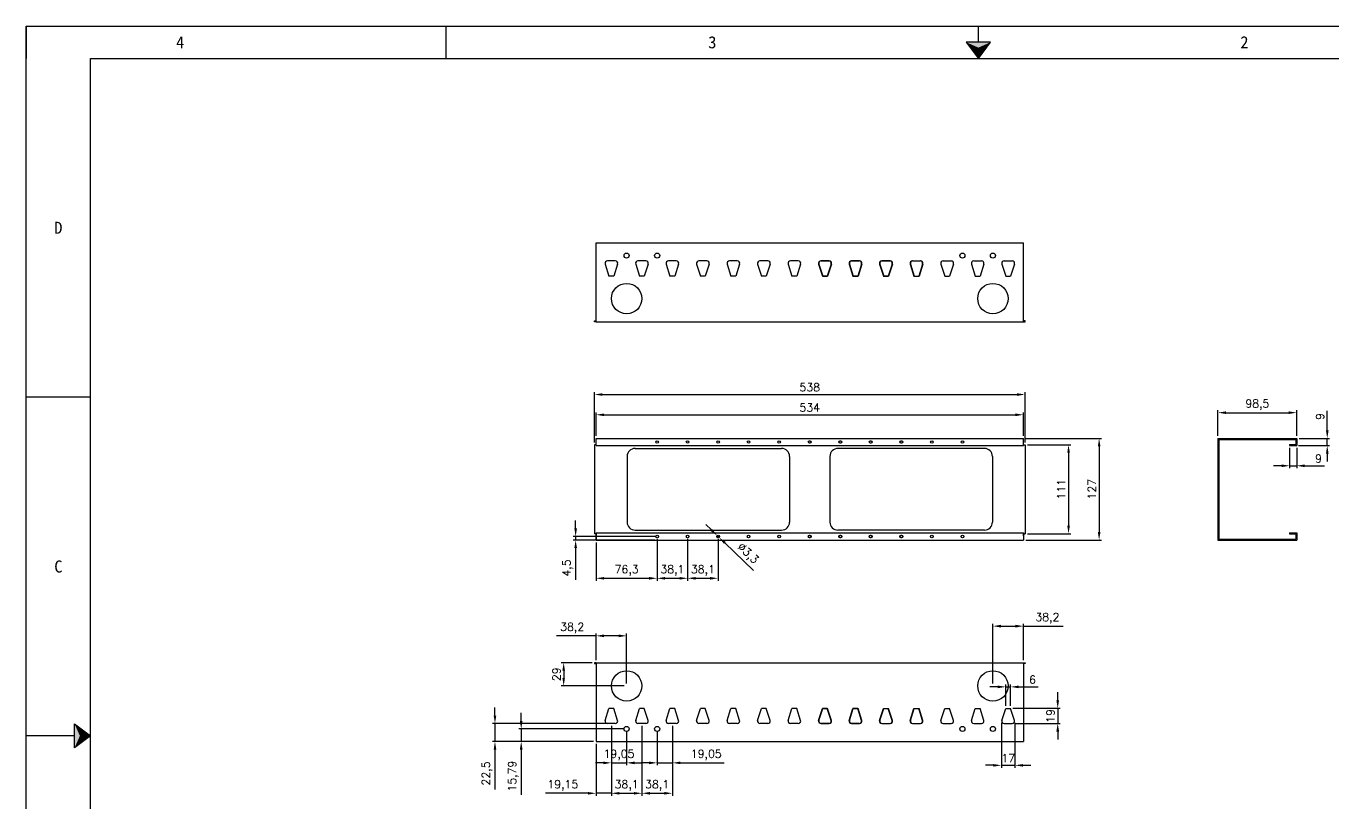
# Model space of a CAD drawing. Header units: millimetres. Extents: x 120943 to 145233, y 4425 to 40233.
# Drawn here: x 140508 to 142140, y 29710 to 30680 of the extents above; entities that cross this region are included whole.
import ezdxf
from ezdxf.enums import TextEntityAlignment as Align

# ---------------------------------------------------------------- set-up
doc = ezdxf.new("R2010")
doc.units = ezdxf.units.MM
doc.linetypes.add('DOT', pattern=[0.25, 0, -0.25])
doc.layers.add('dim', color=2, linetype='Continuous', lineweight=9)
doc.layers.add('print', color=30, linetype='Continuous')
doc.styles.add('Dartop', font='SIMFANG.TTF')
doc.styles.get("Standard").update_dxf_attribs({"font": 'txt', "bigfont": 'gbcbig.shx'})
doc.dimstyles.new('2-small', dxfattribs={"dimtxt": 10, "dimasz": 10, "dimexe": 3, "dimexo": 3, "dimgap": 4, "dimtad": 1, "dimtxsty": 'Standard', "dimcen": 5, "dimazin": 0, "dimtfac": 1, "dimtmove": 0, "dimatfit": 3, "dimfxl": 1, "dimarcsym": 0})

# ---------------------------------------------------------------- blocks, each defined once
blk = doc.blocks.new('*U528')
at = {"color": 254, "linetype": 'Continuous'}
for points in [[(17, 21.667), (17.188, 21.75), (16.812, 21.75)], [(17, 21.667), (16.812, 21.75), (17, 21.5)], [(17, 21.667), (17, 21.5), (17.188, 21.75)]]:
    blk.add_solid(points, dxfattribs=at)
blk = doc.blocks.new('*U525')
at = {"color": 254, "linetype": 'Continuous', "extrusion": (0, 0, -1)}
for points in [[(-0.833, 11), (-0.75, 10.812), (-0.75, 11.188)], [(-0.833, 11), (-0.75, 11.188), (-1, 11)], [(-0.833, 11), (-1, 11), (-0.75, 10.812)]]:
    blk.add_solid(points, dxfattribs=at)
blk = doc.blocks.new('*D1456')
at = {"layer": 'Defpoints', "color": 0}
for p in [(141755.6, 30219.9), (141217.6, 30157.1), (141755.6, 30157.1)]:
    blk.add_point(p, dxfattribs=at)
at = {"layer": 'dim', "color": 0, "lineweight": -2}
for p, q in [((141217.6, 30160.1), (141217.6, 30222.9)), ((141227.6, 30219.9), (141745.6, 30219.9)), ((141755.6, 30160.1), (141755.6, 30222.9))]:
    blk.add_line(p, q, dxfattribs=at)
at = {"layer": 'dim', "color": 0}
for points in [[(141227.6, 30221.5), (141227.6, 30218.2), (141217.6, 30219.9)], [(141745.6, 30221.5), (141745.6, 30218.2), (141755.6, 30219.9)]]:
    blk.add_solid(points, dxfattribs=at)
at = {"layer": 'dim', "color": 0, "insert": (141486.6, 30228.9), "char_height": 10, "attachment_point": 5}
blk.add_mtext('538', dxfattribs=at)
blk = doc.blocks.new('*D1457')
at = {"layer": 'Defpoints', "color": 0}
for p in [(141753.6, 30194.6), (141219.6, 30165.1), (141753.6, 30165.1)]:
    blk.add_point(p, dxfattribs=at)
at = {"layer": 'dim', "color": 0, "lineweight": -2}
for p, q in [((141219.6, 30168.1), (141219.6, 30197.6)), ((141229.6, 30194.6), (141743.6, 30194.6)), ((141753.6, 30168.1), (141753.6, 30197.6))]:
    blk.add_line(p, q, dxfattribs=at)
at = {"layer": 'dim', "color": 0}
for points in [[(141229.6, 30196.2), (141229.6, 30192.9), (141219.6, 30194.6)], [(141743.6, 30196.2), (141743.6, 30192.9), (141753.6, 30194.6)]]:
    blk.add_solid(points, dxfattribs=at)
at = {"layer": 'dim', "color": 0, "insert": (141486.6, 30203.6), "char_height": 10, "attachment_point": 5}
blk.add_mtext('534', dxfattribs=at)
blk = doc.blocks.new('*D1458')
at = {"layer": 'Defpoints', "color": 0}
for p in [(141295.9, 30042.6), (141219.6, 30038.1), (141295.9, 29990.4)]:
    blk.add_point(p, dxfattribs=at)
at = {"layer": 'dim', "color": 0, "lineweight": -2}
for p, q in [((141295.9, 30039.6), (141295.9, 29987.4)), ((141219.6, 30035.1), (141219.6, 29987.4)), ((141229.6, 29990.4), (141285.9, 29990.4))]:
    blk.add_line(p, q, dxfattribs=at)
at = {"layer": 'dim', "color": 0}
for points in [[(141229.6, 29992), (141229.6, 29988.7), (141219.6, 29990.4)], [(141285.9, 29992), (141285.9, 29988.7), (141295.9, 29990.4)]]:
    blk.add_solid(points, dxfattribs=at)
at = {"layer": 'dim', "color": 0, "insert": (141257.8, 30000.2), "char_height": 10, "attachment_point": 5}
blk.add_mtext('76,3', dxfattribs=at)
blk = doc.blocks.new('*D1459')
at = {"layer": 'Defpoints', "color": 0}
for p in [(141295.9, 30042.6), (141334, 30042.6), (141334, 29990.4)]:
    blk.add_point(p, dxfattribs=at)
at = {"layer": 'dim', "color": 0, "lineweight": -2}
for p, q in [((141295.9, 30039.6), (141295.9, 29987.4)), ((141334, 30039.6), (141334, 29987.4)), ((141305.9, 29990.4), (141324, 29990.4))]:
    blk.add_line(p, q, dxfattribs=at)
at = {"layer": 'dim', "color": 0}
for points in [[(141305.9, 29992), (141305.9, 29988.7), (141295.9, 29990.4)], [(141324, 29992), (141324, 29988.7), (141334, 29990.4)]]:
    blk.add_solid(points, dxfattribs=at)
at = {"layer": 'dim', "color": 0, "insert": (141315, 30000.2), "char_height": 10, "attachment_point": 5}
blk.add_mtext('38,1', dxfattribs=at)
blk = doc.blocks.new('*D1460')
at = {"layer": 'Defpoints', "color": 0}
for p in [(141334, 30042.6), (141372.1, 30042.6), (141372.1, 29990.4)]:
    blk.add_point(p, dxfattribs=at)
at = {"layer": 'dim', "color": 0, "lineweight": -2}
for p, q in [((141334, 30039.6), (141334, 29987.4)), ((141372.1, 30039.6), (141372.1, 29987.4)), ((141344, 29990.4), (141362.1, 29990.4))]:
    blk.add_line(p, q, dxfattribs=at)
at = {"layer": 'dim', "color": 0}
for points in [[(141344, 29992), (141344, 29988.7), (141334, 29990.4)], [(141362.1, 29992), (141362.1, 29988.7), (141372.1, 29990.4)]]:
    blk.add_solid(points, dxfattribs=at)
at = {"layer": 'dim', "color": 0, "insert": (141353.1, 30000.2), "char_height": 10, "attachment_point": 5}
blk.add_mtext('38,1', dxfattribs=at)
blk = doc.blocks.new('*D1461')
at = {"layer": 'Defpoints', "color": 0}
for p in [(141370.9, 30043.7), (141373.3, 30041.4)]:
    blk.add_point(p, dxfattribs=at)
at = {"layer": 'dim', "color": 0, "lineweight": -2}
for p, q in [((141363.8, 30050.7), (141356.6, 30057.6)), ((141370.9, 30043.7), (141373.3, 30041.4)), ((141416.2, 30000), (141380.5, 30034.5))]:
    blk.add_line(p, q, dxfattribs=at)
at = {"layer": 'dim', "color": 0}
for points in [[(141364.9, 30051.9), (141362.6, 30049.5), (141370.9, 30043.7)], [(141381.7, 30035.7), (141379.4, 30033.3), (141373.3, 30041.4)]]:
    blk.add_solid(points, dxfattribs=at)
at = {"layer": 'dim', "color": 0, "insert": (141408.8, 30020.8), "char_height": 10, "attachment_point": 5, "rotation": 315.9827}
blk.add_mtext('∅3,3', dxfattribs=at)
blk = doc.blocks.new('*D1462')
at = {"layer": 'Defpoints', "color": 0}
for p in [(141295.9, 30042.6), (141194.1, 30038.1), (141295.9, 30038.1)]:
    blk.add_point(p, dxfattribs=at)
at = {"layer": 'dim', "color": 0, "lineweight": -2}
for p, q in [((141194.1, 30052.6), (141194.1, 30062.6)), ((141292.9, 30042.6), (141191.1, 30042.6)), ((141194.1, 30042.6), (141194.1, 30038.1)), ((141292.9, 30038.1), (141191.1, 30038.1)), ((141194.1, 30028.1), (141194.1, 29988.4))]:
    blk.add_line(p, q, dxfattribs=at)
at = {"layer": 'dim', "color": 0}
for points in [[(141192.5, 30052.6), (141195.8, 30052.6), (141194.1, 30042.6)], [(141192.5, 30028.1), (141195.8, 30028.1), (141194.1, 30038.1)]]:
    blk.add_solid(points, dxfattribs=at)
at = {"layer": 'dim', "color": 0, "insert": (141184.3, 30003.2), "char_height": 10, "attachment_point": 5, "rotation": 90}
blk.add_mtext('4,5', dxfattribs=at)
blk = doc.blocks.new('*D1463')
at = {"layer": 'Defpoints', "color": 0}
for p in [(141753.6, 30165.1), (141753.6, 30038.1), (141848.1, 30038.1)]:
    blk.add_point(p, dxfattribs=at)
at = {"layer": 'dim', "color": 0, "lineweight": -2}
for p, q in [((141756.6, 30165.1), (141851.1, 30165.1)), ((141848.1, 30155.1), (141848.1, 30048.1)), ((141756.6, 30038.1), (141851.1, 30038.1))]:
    blk.add_line(p, q, dxfattribs=at)
at = {"layer": 'dim', "color": 0}
for points in [[(141846.5, 30155.1), (141849.8, 30155.1), (141848.1, 30165.1)], [(141846.5, 30048.1), (141849.8, 30048.1), (141848.1, 30038.1)]]:
    blk.add_solid(points, dxfattribs=at)
at = {"layer": 'dim', "color": 0, "insert": (141839.1, 30101.6), "char_height": 10, "attachment_point": 5, "rotation": 90}
blk.add_mtext('127', dxfattribs=at)
blk = doc.blocks.new('*D1464')
at = {"layer": 'Defpoints', "color": 0}
for p in [(142095, 30197.2), (141996.5, 30165.1), (142095, 30165.1)]:
    blk.add_point(p, dxfattribs=at)
at = {"layer": 'dim', "color": 0, "lineweight": -2}
for p, q in [((141996.5, 30168.1), (141996.5, 30200.2)), ((142006.5, 30197.2), (142085, 30197.2)), ((142095, 30168.1), (142095, 30200.2))]:
    blk.add_line(p, q, dxfattribs=at)
at = {"layer": 'dim', "color": 0}
for points in [[(142006.5, 30198.9), (142006.5, 30195.6), (141996.5, 30197.2)], [(142085, 30198.9), (142085, 30195.6), (142095, 30197.2)]]:
    blk.add_solid(points, dxfattribs=at)
at = {"layer": 'dim', "color": 0, "insert": (142045.8, 30207.1), "char_height": 10, "attachment_point": 5}
blk.add_mtext('98,5', dxfattribs=at)
blk = doc.blocks.new('*D1466')
at = {"layer": 'Defpoints', "color": 0}
for p in [(142094.4, 30156.1), (142095, 30165.1), (142133.1, 30165.1)]:
    blk.add_point(p, dxfattribs=at)
at = {"layer": 'dim', "color": 0, "lineweight": -2}
for p, q in [((142133.1, 30175.1), (142133.1, 30199.7)), ((142097.4, 30156.1), (142136.1, 30156.1)), ((142098, 30165.1), (142136.1, 30165.1)), ((142133.1, 30156.1), (142133.1, 30165.1)), ((142133.1, 30146.1), (142133.1, 30136.1))]:
    blk.add_line(p, q, dxfattribs=at)
at = {"layer": 'dim', "color": 0}
for points in [[(142131.5, 30175.1), (142134.8, 30175.1), (142133.1, 30165.1)], [(142131.5, 30146.1), (142134.8, 30146.1), (142133.1, 30156.1)]]:
    blk.add_solid(points, dxfattribs=at)
at = {"layer": 'dim', "color": 0, "insert": (142124.1, 30192.4), "char_height": 10, "attachment_point": 5, "rotation": 90}
blk.add_mtext('9', dxfattribs=at)
blk = doc.blocks.new('*D1467')
at = {"layer": 'Defpoints', "color": 0}
for p in [(142086, 30156.1), (142095, 30156.1), (142095, 30130.9)]:
    blk.add_point(p, dxfattribs=at)
at = {"layer": 'dim', "color": 0, "lineweight": -2}
for p, q in [((142086, 30153.1), (142086, 30127.9)), ((142095, 30153.1), (142095, 30127.9)), ((142076, 30130.9), (142066, 30130.9)), ((142086, 30130.9), (142095, 30130.9)), ((142105, 30130.9), (142129.7, 30130.9))]:
    blk.add_line(p, q, dxfattribs=at)
at = {"layer": 'dim', "color": 0}
for points in [[(142076, 30132.6), (142076, 30129.2), (142086, 30130.9)], [(142105, 30132.6), (142105, 30129.2), (142095, 30130.9)]]:
    blk.add_solid(points, dxfattribs=at)
at = {"layer": 'dim', "color": 0, "insert": (142122.3, 30139.9), "char_height": 10, "attachment_point": 5}
blk.add_mtext('9', dxfattribs=at)
blk = doc.blocks.new('*D1468')
at = {"layer": 'Defpoints', "color": 0}
for p in [(141219.6, 29918.5), (141219.6, 29885), (141257.8, 29856)]:
    blk.add_point(p, dxfattribs=at)
at = {"layer": 'dim', "color": 0, "lineweight": -2}
for p, q in [((141219.6, 29918.5), (141170, 29918.5)), ((141219.6, 29888), (141219.6, 29921.5)), ((141247.8, 29918.5), (141229.6, 29918.5)), ((141257.8, 29859), (141257.8, 29921.5))]:
    blk.add_line(p, q, dxfattribs=at)
at = {"layer": 'dim', "color": 0}
for points in [[(141229.6, 29920.2), (141229.6, 29916.8), (141219.6, 29918.5)], [(141247.8, 29920.2), (141247.8, 29916.8), (141257.8, 29918.5)]]:
    blk.add_solid(points, dxfattribs=at)
at = {"layer": 'dim', "color": 0, "insert": (141189.8, 29928.3), "char_height": 10, "attachment_point": 5}
blk.add_mtext('38,2', dxfattribs=at)
blk = doc.blocks.new('*D1469')
at = {"layer": 'Defpoints', "color": 0}
for p in [(141753.6, 29930.6), (141753.6, 29885), (141715.4, 29856)]:
    blk.add_point(p, dxfattribs=at)
at = {"layer": 'dim', "color": 0, "lineweight": -2}
for p, q in [((141715.4, 29859), (141715.4, 29933.6)), ((141725.4, 29930.6), (141743.6, 29930.6)), ((141753.6, 29888), (141753.6, 29933.6)), ((141753.6, 29930.6), (141803.3, 29930.6))]:
    blk.add_line(p, q, dxfattribs=at)
at = {"layer": 'dim', "color": 0}
for points in [[(141725.4, 29932.3), (141725.4, 29928.9), (141715.4, 29930.6)], [(141743.6, 29932.3), (141743.6, 29928.9), (141753.6, 29930.6)]]:
    blk.add_solid(points, dxfattribs=at)
at = {"layer": 'dim', "color": 0, "insert": (141783.5, 29940.4), "char_height": 10, "attachment_point": 5}
blk.add_mtext('38,2', dxfattribs=at)
blk = doc.blocks.new('*D1470')
at = {"layer": 'Defpoints', "color": 0}
for p in [(141217.6, 29885), (141179.2, 29856), (141257.8, 29856)]:
    blk.add_point(p, dxfattribs=at)
at = {"layer": 'dim', "color": 0, "lineweight": -2}
for p, q in [((141214.6, 29885), (141176.2, 29885)), ((141179.2, 29875), (141179.2, 29866)), ((141254.8, 29856), (141176.2, 29856))]:
    blk.add_line(p, q, dxfattribs=at)
at = {"layer": 'dim', "color": 0}
for points in [[(141177.5, 29875), (141180.8, 29875), (141179.2, 29885)], [(141177.5, 29866), (141180.8, 29866), (141179.2, 29856)]]:
    blk.add_solid(points, dxfattribs=at)
at = {"layer": 'dim', "color": 0, "insert": (141170.2, 29870.5), "char_height": 10, "attachment_point": 5, "rotation": 90}
blk.add_mtext('29', dxfattribs=at)
blk = doc.blocks.new('*D1471')
at = {"layer": 'Defpoints', "color": 0}
for p in [(141238.8, 29809), (141219.6, 29786.5), (141219.6, 29721.9)]:
    blk.add_point(p, dxfattribs=at)
at = {"layer": 'dim', "color": 0, "lineweight": -2}
for p, q in [((141238.8, 29806), (141238.8, 29718.9)), ((141219.6, 29783.5), (141219.6, 29718.9)), ((141209.6, 29721.9), (141156.6, 29721.9)), ((141238.8, 29721.9), (141219.6, 29721.9)), ((141248.8, 29721.9), (141258.8, 29721.9))]:
    blk.add_line(p, q, dxfattribs=at)
at = {"layer": 'dim', "color": 0}
for points in [[(141209.6, 29723.5), (141209.6, 29720.2), (141219.6, 29721.9)], [(141248.8, 29723.5), (141248.8, 29720.2), (141238.8, 29721.9)]]:
    blk.add_solid(points, dxfattribs=at)
at = {"layer": 'dim', "color": 0, "insert": (141178.1, 29731.7), "char_height": 10, "attachment_point": 5}
blk.add_mtext('19,15', dxfattribs=at)
blk = doc.blocks.new('*D1472')
at = {"layer": 'Defpoints', "color": 0}
for p in [(141238.8, 29809), (141276.9, 29809), (141276.9, 29721.9)]:
    blk.add_point(p, dxfattribs=at)
at = {"layer": 'dim', "color": 0, "lineweight": -2}
for p, q in [((141238.8, 29806), (141238.8, 29718.9)), ((141276.9, 29806), (141276.9, 29718.9)), ((141248.8, 29721.9), (141266.9, 29721.9))]:
    blk.add_line(p, q, dxfattribs=at)
at = {"layer": 'dim', "color": 0}
for points in [[(141248.8, 29723.5), (141248.8, 29720.2), (141238.8, 29721.9)], [(141266.9, 29723.5), (141266.9, 29720.2), (141276.9, 29721.9)]]:
    blk.add_solid(points, dxfattribs=at)
at = {"layer": 'dim', "color": 0, "insert": (141257.8, 29731.7), "char_height": 10, "attachment_point": 5}
blk.add_mtext('38,1', dxfattribs=at)
blk = doc.blocks.new('*D1473')
at = {"layer": 'Defpoints', "color": 0}
for p in [(141276.9, 29809), (141315, 29809), (141315, 29721.9)]:
    blk.add_point(p, dxfattribs=at)
at = {"layer": 'dim', "color": 0, "lineweight": -2}
for p, q in [((141276.9, 29806), (141276.9, 29718.9)), ((141315, 29806), (141315, 29718.9)), ((141286.9, 29721.9), (141305, 29721.9))]:
    blk.add_line(p, q, dxfattribs=at)
at = {"layer": 'dim', "color": 0}
for points in [[(141286.9, 29723.5), (141286.9, 29720.2), (141276.9, 29721.9)], [(141305, 29723.5), (141305, 29720.2), (141315, 29721.9)]]:
    blk.add_solid(points, dxfattribs=at)
at = {"layer": 'dim', "color": 0, "insert": (141295.9, 29731.7), "char_height": 10, "attachment_point": 5}
blk.add_mtext('38,1', dxfattribs=at)
blk = doc.blocks.new('*D1474')
at = {"layer": 'Defpoints', "color": 0}
for p in [(141257.8, 29802.2), (141238.8, 29786.5), (141257.8, 29759.9)]:
    blk.add_point(p, dxfattribs=at)
at = {"layer": 'dim', "color": 0, "lineweight": -2}
for p, q in [((141257.8, 29799.2), (141257.8, 29756.9)), ((141238.8, 29783.5), (141238.8, 29756.9)), ((141228.8, 29759.9), (141218.8, 29759.9)), ((141238.8, 29759.9), (141257.8, 29759.9)), ((141267.8, 29759.9), (141277.8, 29759.9))]:
    blk.add_line(p, q, dxfattribs=at)
at = {"layer": 'dim', "color": 0}
for points in [[(141228.8, 29761.5), (141228.8, 29758.2), (141238.8, 29759.9)], [(141267.8, 29761.5), (141267.8, 29758.2), (141257.8, 29759.9)]]:
    blk.add_solid(points, dxfattribs=at)
at = {"layer": 'dim', "color": 0, "insert": (141248.3, 29769.7), "char_height": 10, "attachment_point": 5}
blk.add_mtext('19,05', dxfattribs=at)
blk = doc.blocks.new('*D1475')
at = {"layer": 'Defpoints', "color": 0}
for p in [(141295.9, 29802.2), (141315, 29786.5), (141315, 29759.9)]:
    blk.add_point(p, dxfattribs=at)
at = {"layer": 'dim', "color": 0, "lineweight": -2}
for p, q in [((141295.9, 29799.2), (141295.9, 29756.9)), ((141315, 29783.5), (141315, 29756.9)), ((141285.9, 29759.9), (141275.9, 29759.9)), ((141295.9, 29759.9), (141315, 29759.9)), ((141325, 29759.9), (141379.6, 29759.9))]:
    blk.add_line(p, q, dxfattribs=at)
at = {"layer": 'dim', "color": 0}
for points in [[(141285.9, 29761.5), (141285.9, 29758.2), (141295.9, 29759.9)], [(141325, 29761.5), (141325, 29758.2), (141315, 29759.9)]]:
    blk.add_solid(points, dxfattribs=at)
at = {"layer": 'dim', "color": 0, "insert": (141357.3, 29769.7), "char_height": 10, "attachment_point": 5}
blk.add_mtext('19,05', dxfattribs=at)
blk = doc.blocks.new('*D1476')
at = {"layer": 'Defpoints', "color": 0}
for p in [(141257.8, 29802.2), (141126.1, 29786.5), (141219.6, 29786.5)]:
    blk.add_point(p, dxfattribs=at)
at = {"layer": 'dim', "color": 0, "lineweight": -2}
for p, q in [((141126.1, 29812.2), (141126.1, 29822.2)), ((141254.8, 29802.2), (141123.1, 29802.2)), ((141126.1, 29802.2), (141126.1, 29786.5)), ((141216.6, 29786.5), (141123.1, 29786.5)), ((141126.1, 29776.5), (141126.1, 29720.1))]:
    blk.add_line(p, q, dxfattribs=at)
at = {"layer": 'dim', "color": 0}
for points in [[(141124.4, 29812.2), (141127.8, 29812.2), (141126.1, 29802.2)], [(141124.4, 29776.5), (141127.8, 29776.5), (141126.1, 29786.5)]]:
    blk.add_solid(points, dxfattribs=at)
at = {"layer": 'dim', "color": 0, "insert": (141116.3, 29743.3), "char_height": 10, "attachment_point": 5, "rotation": 90}
blk.add_mtext('15,79', dxfattribs=at)
blk = doc.blocks.new('*D1477')
at = {"layer": 'Defpoints', "color": 0}
for p in [(141093.3, 29809), (141238.8, 29809), (141219.6, 29786.5)]:
    blk.add_point(p, dxfattribs=at)
at = {"layer": 'dim', "color": 0, "lineweight": -2}
for p, q in [((141093.3, 29819), (141093.3, 29829)), ((141235.8, 29809), (141090.3, 29809)), ((141093.3, 29809), (141093.3, 29786.5)), ((141216.6, 29786.5), (141090.3, 29786.5)), ((141093.3, 29776.5), (141093.3, 29726.8))]:
    blk.add_line(p, q, dxfattribs=at)
at = {"layer": 'dim', "color": 0}
for points in [[(141091.7, 29819), (141095, 29819), (141093.3, 29809)], [(141091.7, 29776.5), (141095, 29776.5), (141093.3, 29786.5)]]:
    blk.add_solid(points, dxfattribs=at)
at = {"layer": 'dim', "color": 0, "insert": (141083.5, 29746.6), "char_height": 10, "attachment_point": 5, "rotation": 90}
blk.add_mtext('22,5', dxfattribs=at)
blk = doc.blocks.new('*D1478')
at = {"layer": 'Defpoints', "color": 0}
for p in [(141737.5, 29854.8), (141731.5, 29828), (141737.5, 29828)]:
    blk.add_point(p, dxfattribs=at)
at = {"layer": 'dim', "color": 0, "lineweight": -2}
for p, q in [((141721.5, 29854.8), (141711.5, 29854.8)), ((141731.5, 29831), (141731.5, 29857.8)), ((141731.5, 29854.8), (141737.5, 29854.8)), ((141737.5, 29831), (141737.5, 29857.8)), ((141747.5, 29854.8), (141772.1, 29854.8))]:
    blk.add_line(p, q, dxfattribs=at)
at = {"layer": 'dim', "color": 0}
for points in [[(141721.5, 29856.4), (141721.5, 29853.1), (141731.5, 29854.8)], [(141747.5, 29856.4), (141747.5, 29853.1), (141737.5, 29854.8)]]:
    blk.add_solid(points, dxfattribs=at)
at = {"layer": 'dim', "color": 0, "insert": (141764.8, 29863.8), "char_height": 10, "attachment_point": 5}
blk.add_mtext('6', dxfattribs=at)
blk = doc.blocks.new('*D1104')
at = {"layer": 'Defpoints', "color": 0}
for p in [(141726, 29812.9), (141743, 29812.9), (141743, 29756.8)]:
    blk.add_point(p, dxfattribs=at)
at = {"layer": 'dim', "color": 0, "lineweight": -2}
for p, q in [((141726, 29809.9), (141726, 29753.8)), ((141743, 29809.9), (141743, 29753.8)), ((141716, 29756.8), (141706, 29756.8)), ((141726, 29756.8), (141743, 29756.8)), ((141753, 29756.8), (141763, 29756.8))]:
    blk.add_line(p, q, dxfattribs=at)
at = {"layer": 'dim', "color": 0}
for points in [[(141716, 29758.4), (141716, 29755.1), (141726, 29756.8)], [(141753, 29758.4), (141753, 29755.1), (141743, 29756.8)]]:
    blk.add_solid(points, dxfattribs=at)
at = {"layer": 'dim', "color": 0, "insert": (141734.5, 29765.8), "char_height": 10, "attachment_point": 5}
blk.add_mtext('17', dxfattribs=at)
blk = doc.blocks.new('*D1479')
at = {"layer": 'Defpoints', "color": 0}
for p in [(141737.5, 29828), (141739.4, 29809), (141796.4, 29809)]:
    blk.add_point(p, dxfattribs=at)
at = {"layer": 'dim', "color": 0, "lineweight": -2}
for p, q in [((141796.4, 29838), (141796.4, 29848)), ((141740.5, 29828), (141799.4, 29828)), ((141796.4, 29828), (141796.4, 29809)), ((141742.4, 29809), (141799.4, 29809)), ((141796.4, 29799), (141796.4, 29789))]:
    blk.add_line(p, q, dxfattribs=at)
at = {"layer": 'dim', "color": 0}
for points in [[(141794.7, 29838), (141798.1, 29838), (141796.4, 29828)], [(141794.7, 29799), (141798.1, 29799), (141796.4, 29809)]]:
    blk.add_solid(points, dxfattribs=at)
at = {"layer": 'dim', "color": 0, "insert": (141787.4, 29818.5), "char_height": 10, "attachment_point": 5, "rotation": 90}
blk.add_mtext('19', dxfattribs=at)
blk = doc.blocks.new('*D1480')
at = {"layer": 'Defpoints', "color": 0}
for p in [(141755.6, 30157.1), (141755.6, 30046.1), (141809.9, 30046.1)]:
    blk.add_point(p, dxfattribs=at)
at = {"layer": 'dim', "color": 0, "lineweight": -2}
for p, q in [((141758.6, 30157.1), (141812.9, 30157.1)), ((141809.9, 30147.1), (141809.9, 30056.1)), ((141758.6, 30046.1), (141812.9, 30046.1))]:
    blk.add_line(p, q, dxfattribs=at)
at = {"layer": 'dim', "color": 0}
for points in [[(141808.3, 30147.1), (141811.6, 30147.1), (141809.9, 30157.1)], [(141808.3, 30056.1), (141811.6, 30056.1), (141809.9, 30046.1)]]:
    blk.add_solid(points, dxfattribs=at)
at = {"layer": 'dim', "color": 0, "insert": (141800.9, 30101.6), "char_height": 10, "attachment_point": 5, "rotation": 90}
blk.add_mtext('111', dxfattribs=at)

msp = doc.modelspace()

# ---------------------------------------------------------------- linework, layer by layer
at = {"color": 0, "linetype": 'DOT'}
for p, q in [((140507.596, 30679.931), (143026.769, 30679.931)), ((140507.596, 28947.545), (140507.596, 30639.643))]:
    msp.add_line(p, q, dxfattribs=at)
at = {"color": 0}
for p, q in [((140507.596, 30679.931), (140507.596, 30639.643)), ((140507.596, 30679.931), (140507.596, 30679.931)), ((141032.51, 30639.643), (141032.51, 30679.931)), ((141697.263, 30659.787), (141697.263, 30679.931)), ((140588.172, 28947.545), (140588.172, 30639.643)), ((140588.172, 30639.643), (142986.481, 30639.643)), ((140588.172, 30216.618), (140507.596, 30216.618)), ((140568.028, 29793.594), (140507.596, 29793.594))]:
    msp.add_line(p, q, dxfattribs=at)
for p, q in [((141219.63, 30409.192), (141753.63, 30409.192)), ((141219.63, 30310.692), (141219.63, 30409.192)), ((141753.63, 30310.692), (141753.63, 30409.192)), ((141231.013, 30382.788), (141235.78, 30367.692)), ((141243.687, 30386.692), (141233.874, 30386.692)), ((141246.548, 30382.788), (141241.78, 30367.692)), ((141269.113, 30382.788), (141273.88, 30367.692)), ((141281.787, 30386.692), (141271.974, 30386.692)), ((141284.648, 30382.788), (141279.88, 30367.692)), ((141307.213, 30382.788), (141311.98, 30367.692)), ((141307.213, 30382.788), (141311.98, 30367.692)), ((141319.887, 30386.692), (141310.074, 30386.692)), ((141319.887, 30386.692), (141310.074, 30386.692)), ((141322.748, 30382.788), (141317.98, 30367.692)), ((141322.748, 30382.788), (141317.98, 30367.692)), ((141345.313, 30382.788), (141350.08, 30367.692)), ((141345.313, 30382.788), (141350.08, 30367.692)), ((141357.987, 30386.692), (141348.174, 30386.692)), ((141357.987, 30386.692), (141348.174, 30386.692)), ((141360.848, 30382.788), (141356.08, 30367.692)), ((141360.848, 30382.788), (141356.08, 30367.692)), ((141383.413, 30382.788), (141388.18, 30367.692)), ((141383.413, 30382.788), (141388.18, 30367.692)), ((141396.087, 30386.692), (141386.274, 30386.692)), ((141396.087, 30386.692), (141386.274, 30386.692)), ((141398.948, 30382.788), (141394.18, 30367.692)), ((141398.948, 30382.788), (141394.18, 30367.692)), ((141421.513, 30382.788), (141426.28, 30367.692)), ((141421.513, 30382.788), (141426.28, 30367.692)), ((141434.187, 30386.692), (141424.374, 30386.692)), ((141434.187, 30386.692), (141424.374, 30386.692)), ((141437.048, 30382.788), (141432.28, 30367.692)), ((141437.048, 30382.788), (141432.28, 30367.692)), ((141459.613, 30382.788), (141464.38, 30367.692)), ((141459.613, 30382.788), (141464.38, 30367.692)), ((141472.287, 30386.692), (141462.474, 30386.692)), ((141472.287, 30386.692), (141462.474, 30386.692)), ((141475.148, 30382.788), (141470.38, 30367.692)), ((141475.148, 30382.788), (141470.38, 30367.692)), ((141497.713, 30382.788), (141502.48, 30367.692)), ((141497.713, 30382.788), (141502.48, 30367.692)), ((141498.113, 30382.788), (141502.88, 30367.692)), ((141498.113, 30382.788), (141502.88, 30367.692)), ((141510.387, 30386.692), (141500.574, 30386.692)), ((141510.387, 30386.692), (141500.574, 30386.692)), ((141500.974, 30386.692), (141510.787, 30386.692)), ((141500.974, 30386.692), (141510.787, 30386.692)), ((141513.248, 30382.788), (141508.48, 30367.692)), ((141513.248, 30382.788), (141508.48, 30367.692)), ((141513.648, 30382.788), (141508.88, 30367.692)), ((141513.648, 30382.788), (141508.88, 30367.692)), ((141535.813, 30382.788), (141540.58, 30367.692)), ((141535.813, 30382.788), (141540.58, 30367.692)), ((141535.813, 30382.788), (141540.58, 30367.692)), ((141536.213, 30382.788), (141540.98, 30367.692)), ((141536.213, 30382.788), (141540.98, 30367.692)), ((141538.674, 30386.692), (141548.487, 30386.692)), ((141548.487, 30386.692), (141538.674, 30386.692)), ((141548.487, 30386.692), (141538.674, 30386.692)), ((141539.074, 30386.692), (141548.887, 30386.692)), ((141539.074, 30386.692), (141548.887, 30386.692)), ((141551.348, 30382.788), (141546.58, 30367.692)), ((141551.348, 30382.788), (141546.58, 30367.692)), ((141551.348, 30382.788), (141546.58, 30367.692)), ((141551.748, 30382.788), (141546.98, 30367.692)), ((141551.748, 30382.788), (141546.98, 30367.692)), ((141573.913, 30382.788), (141578.68, 30367.692)), ((141573.913, 30382.788), (141578.68, 30367.692)), ((141573.913, 30382.788), (141578.68, 30367.692)), ((141574.313, 30382.788), (141579.08, 30367.692)), ((141574.313, 30382.788), (141579.08, 30367.692)), ((141576.774, 30386.692), (141586.587, 30386.692)), ((141576.774, 30386.692), (141586.587, 30386.692)), ((141586.587, 30386.692), (141576.774, 30386.692)), ((141577.174, 30386.692), (141586.987, 30386.692)), ((141577.174, 30386.692), (141586.987, 30386.692)), ((141589.448, 30382.788), (141584.68, 30367.692)), ((141589.448, 30382.788), (141584.68, 30367.692)), ((141589.448, 30382.788), (141584.68, 30367.692)), ((141589.848, 30382.788), (141585.08, 30367.692)), ((141589.848, 30382.788), (141585.08, 30367.692)), ((141612.013, 30382.788), (141616.78, 30367.692)), ((141612.013, 30382.788), (141616.78, 30367.692)), ((141612.413, 30382.788), (141617.18, 30367.692)), ((141612.413, 30382.788), (141617.18, 30367.692)), ((141614.874, 30386.692), (141624.687, 30386.692)), ((141614.874, 30386.692), (141624.687, 30386.692)), ((141615.274, 30386.692), (141625.087, 30386.692)), ((141615.274, 30386.692), (141625.087, 30386.692)), ((141627.548, 30382.788), (141622.78, 30367.692)), ((141627.548, 30382.788), (141622.78, 30367.692)), ((141627.948, 30382.788), (141623.18, 30367.692)), ((141627.948, 30382.788), (141623.18, 30367.692)), ((141650.513, 30382.788), (141655.28, 30367.692)), ((141650.513, 30382.788), (141655.28, 30367.692)), ((141653.374, 30386.692), (141663.187, 30386.692)), ((141653.374, 30386.692), (141663.187, 30386.692)), ((141666.048, 30382.788), (141661.28, 30367.692)), ((141666.048, 30382.788), (141661.28, 30367.692)), ((141688.613, 30382.788), (141693.38, 30367.692)), ((141691.474, 30386.692), (141701.287, 30386.692)), ((141704.148, 30382.788), (141699.38, 30367.692)), ((141726.713, 30382.788), (141731.48, 30367.692)), ((141729.574, 30386.692), (141739.387, 30386.692)), ((141742.248, 30382.788), (141737.48, 30367.692)), ((141241.78, 30367.692), (141235.78, 30367.692)), ((141279.88, 30367.692), (141273.88, 30367.692)), ((141317.98, 30367.692), (141311.98, 30367.692)), ((141317.98, 30367.692), (141311.98, 30367.692)), ((141356.08, 30367.692), (141350.08, 30367.692)), ((141356.08, 30367.692), (141350.08, 30367.692)), ((141394.18, 30367.692), (141388.18, 30367.692)), ((141394.18, 30367.692), (141388.18, 30367.692)), ((141432.28, 30367.692), (141426.28, 30367.692)), ((141432.28, 30367.692), (141426.28, 30367.692)), ((141470.38, 30367.692), (141464.38, 30367.692)), ((141470.38, 30367.692), (141464.38, 30367.692)), ((141508.48, 30367.692), (141502.48, 30367.692)), ((141508.48, 30367.692), (141502.48, 30367.692)), ((141502.88, 30367.692), (141508.88, 30367.692)), ((141502.88, 30367.692), (141508.88, 30367.692)), ((141540.58, 30367.692), (141546.58, 30367.692)), ((141546.58, 30367.692), (141540.58, 30367.692)), ((141546.58, 30367.692), (141540.58, 30367.692)), ((141540.98, 30367.692), (141546.98, 30367.692)), ((141540.98, 30367.692), (141546.98, 30367.692)), ((141578.68, 30367.692), (141584.68, 30367.692)), ((141578.68, 30367.692), (141584.68, 30367.692)), ((141584.68, 30367.692), (141578.68, 30367.692)), ((141579.08, 30367.692), (141585.08, 30367.692)), ((141579.08, 30367.692), (141585.08, 30367.692)), ((141616.78, 30367.692), (141622.78, 30367.692)), ((141616.78, 30367.692), (141622.78, 30367.692)), ((141617.18, 30367.692), (141623.18, 30367.692)), ((141617.18, 30367.692), (141623.18, 30367.692)), ((141655.28, 30367.692), (141661.28, 30367.692)), ((141655.28, 30367.692), (141661.28, 30367.692)), ((141693.38, 30367.692), (141699.38, 30367.692)), ((141731.48, 30367.692), (141737.48, 30367.692)), ((141217.63, 30310.692), (141217.63, 30311.892)), ((141217.63, 30311.892), (141219.63, 30311.892)), ((141219.63, 30310.692), (141217.63, 30310.692)), ((141219.63, 30310.692), (141753.63, 30310.692)), ((141755.63, 30311.892), (141753.63, 30311.892)), ((141753.63, 30310.692), (141755.63, 30310.692)), ((141755.63, 30310.692), (141755.63, 30311.892)), ((141217.63, 30157.074), (141217.63, 30046.074)), ((141219.63, 30157.074), (141217.63, 30157.074)), ((141219.63, 30165.074), (141753.63, 30165.074)), ((141219.63, 30156.074), (141219.63, 30165.074)), ((141219.63, 30156.074), (141753.63, 30156.074)), ((141753.63, 30156.074), (141753.63, 30165.074)), ((141753.63, 30157.074), (141755.63, 30157.074)), ((141755.63, 30157.074), (141755.63, 30046.074)), ((141996.505, 30165.074), (141996.505, 30038.074)), ((141996.505, 30165.074), (142095.005, 30165.074)), ((141996.505, 30157.074), (141997.705, 30157.074)), ((141997.705, 30163.874), (141997.705, 30039.274)), ((141997.705, 30163.874), (142093.805, 30163.874)), ((142086.005, 30157.274), (142086.005, 30156.074)), ((142086.005, 30157.274), (142093.805, 30157.274)), ((142086.005, 30156.074), (142095.005, 30156.074)), ((142093.805, 30163.874), (142093.805, 30157.274)), ((142093.805, 30156.074), (142095.005, 30156.074)), ((142095.005, 30165.074), (142095.005, 30156.074)), ((141258.43, 30142.574), (141258.43, 30060.574)), ((141268.43, 30152.574), (141451.43, 30152.574)), ((141461.43, 30142.574), (141461.43, 30060.574)), ((141511.83, 30142.574), (141511.83, 30060.574)), ((141704.83, 30152.574), (141521.83, 30152.574)), ((141714.83, 30142.574), (141714.83, 30060.574)), ((141219.63, 30046.074), (141217.63, 30046.074)), ((141219.63, 30047.074), (141753.63, 30047.074)), ((141219.63, 30038.074), (141219.63, 30047.074)), ((141219.63, 30047.074), (141219.63, 30038.074)), ((141268.43, 30050.574), (141451.43, 30050.574)), ((141704.83, 30050.574), (141521.83, 30050.574)), ((141753.63, 30043.374), (141753.63, 30047.074)), ((141753.63, 30047.074), (141753.63, 30038.074)), ((141753.63, 30046.074), (141755.63, 30046.074)), ((141996.505, 30046.074), (141997.705, 30046.074)), ((141997.705, 30039.274), (142093.805, 30039.274)), ((142086.005, 30047.074), (142086.005, 30045.874)), ((142086.005, 30047.074), (142095.005, 30047.074)), ((142086.005, 30045.874), (142093.805, 30045.874)), ((142093.805, 30047.074), (142095.005, 30047.074)), ((142093.805, 30045.874), (142093.805, 30039.274)), ((142095.005, 30047.074), (142095.005, 30038.074)), ((141219.63, 30038.074), (141753.63, 30038.074)), ((141996.505, 30038.074), (142095.005, 30038.074)), ((141219.63, 29884.957), (141217.63, 29884.957)), ((141217.63, 29884.957), (141217.63, 29883.757)), ((141217.63, 29883.757), (141219.63, 29883.757)), ((141219.63, 29884.957), (141753.63, 29884.957)), ((141219.63, 29884.957), (141219.63, 29786.457)), ((141753.63, 29884.957), (141753.63, 29786.457)), ((141753.63, 29884.957), (141755.63, 29884.957)), ((141755.63, 29883.757), (141753.63, 29883.757)), ((141755.63, 29884.957), (141755.63, 29883.757)), ((141231.013, 29812.861), (141235.78, 29827.957)), ((141231.013, 29812.861), (141235.78, 29827.957)), ((141241.78, 29827.957), (141235.78, 29827.957)), ((141241.78, 29827.957), (141235.78, 29827.957)), ((141246.548, 29812.861), (141241.78, 29827.957)), ((141246.548, 29812.861), (141241.78, 29827.957)), ((141269.113, 29812.861), (141273.88, 29827.957)), ((141269.113, 29812.861), (141273.88, 29827.957)), ((141279.88, 29827.957), (141273.88, 29827.957)), ((141279.88, 29827.957), (141273.88, 29827.957)), ((141284.648, 29812.861), (141279.88, 29827.957)), ((141284.648, 29812.861), (141279.88, 29827.957)), ((141307.213, 29812.861), (141311.98, 29827.957)), ((141307.213, 29812.861), (141311.98, 29827.957)), ((141317.98, 29827.957), (141311.98, 29827.957)), ((141317.98, 29827.957), (141311.98, 29827.957)), ((141322.748, 29812.861), (141317.98, 29827.957)), ((141322.748, 29812.861), (141317.98, 29827.957)), ((141345.313, 29812.861), (141350.08, 29827.957)), ((141345.313, 29812.861), (141350.08, 29827.957)), ((141356.08, 29827.957), (141350.08, 29827.957)), ((141356.08, 29827.957), (141350.08, 29827.957)), ((141360.848, 29812.861), (141356.08, 29827.957)), ((141360.848, 29812.861), (141356.08, 29827.957)), ((141383.413, 29812.861), (141388.18, 29827.957)), ((141383.413, 29812.861), (141388.18, 29827.957)), ((141394.18, 29827.957), (141388.18, 29827.957)), ((141394.18, 29827.957), (141388.18, 29827.957)), ((141398.948, 29812.861), (141394.18, 29827.957)), ((141398.948, 29812.861), (141394.18, 29827.957)), ((141421.513, 29812.861), (141426.28, 29827.957)), ((141421.513, 29812.861), (141426.28, 29827.957)), ((141432.28, 29827.957), (141426.28, 29827.957)), ((141432.28, 29827.957), (141426.28, 29827.957)), ((141437.048, 29812.861), (141432.28, 29827.957)), ((141437.048, 29812.861), (141432.28, 29827.957)), ((141459.613, 29812.861), (141464.38, 29827.957)), ((141470.38, 29827.957), (141464.38, 29827.957)), ((141475.148, 29812.861), (141470.38, 29827.957)), ((141497.713, 29812.861), (141502.48, 29827.957)), ((141498.113, 29812.861), (141502.88, 29827.957)), ((141498.113, 29812.861), (141502.88, 29827.957)), ((141508.48, 29827.957), (141502.48, 29827.957)), ((141502.88, 29827.957), (141508.88, 29827.957)), ((141502.88, 29827.957), (141508.88, 29827.957)), ((141513.248, 29812.861), (141508.48, 29827.957)), ((141513.648, 29812.861), (141508.88, 29827.957)), ((141513.648, 29812.861), (141508.88, 29827.957)), ((141535.813, 29812.861), (141540.58, 29827.957)), ((141536.213, 29812.861), (141540.98, 29827.957)), ((141536.213, 29812.861), (141540.98, 29827.957)), ((141546.58, 29827.957), (141540.58, 29827.957)), ((141540.98, 29827.957), (141546.98, 29827.957)), ((141540.98, 29827.957), (141546.98, 29827.957)), ((141551.348, 29812.861), (141546.58, 29827.957)), ((141551.748, 29812.861), (141546.98, 29827.957)), ((141551.748, 29812.861), (141546.98, 29827.957)), ((141573.913, 29812.861), (141578.68, 29827.957)), ((141574.313, 29812.861), (141579.08, 29827.957)), ((141574.313, 29812.861), (141579.08, 29827.957)), ((141578.68, 29827.957), (141584.68, 29827.957)), ((141579.08, 29827.957), (141585.08, 29827.957)), ((141579.08, 29827.957), (141585.08, 29827.957)), ((141589.448, 29812.861), (141584.68, 29827.957)), ((141589.848, 29812.861), (141585.08, 29827.957)), ((141589.848, 29812.861), (141585.08, 29827.957)), ((141612.013, 29812.861), (141616.78, 29827.957)), ((141612.013, 29812.861), (141616.78, 29827.957)), ((141612.413, 29812.861), (141617.18, 29827.957)), ((141612.413, 29812.861), (141617.18, 29827.957)), ((141616.78, 29827.957), (141622.78, 29827.957)), ((141616.78, 29827.957), (141622.78, 29827.957)), ((141617.18, 29827.957), (141623.18, 29827.957)), ((141617.18, 29827.957), (141623.18, 29827.957)), ((141627.548, 29812.861), (141622.78, 29827.957)), ((141627.548, 29812.861), (141622.78, 29827.957)), ((141627.948, 29812.861), (141623.18, 29827.957)), ((141627.948, 29812.861), (141623.18, 29827.957)), ((141650.513, 29812.861), (141655.28, 29827.957)), ((141650.513, 29812.861), (141655.28, 29827.957)), ((141655.28, 29827.957), (141661.28, 29827.957)), ((141655.28, 29827.957), (141661.28, 29827.957)), ((141666.048, 29812.861), (141661.28, 29827.957)), ((141666.048, 29812.861), (141661.28, 29827.957)), ((141688.613, 29812.861), (141693.38, 29827.957)), ((141688.613, 29812.861), (141693.38, 29827.957)), ((141693.38, 29827.957), (141699.38, 29827.957)), ((141693.38, 29827.957), (141699.38, 29827.957)), ((141704.148, 29812.861), (141699.38, 29827.957)), ((141704.148, 29812.861), (141699.38, 29827.957)), ((141726.713, 29812.861), (141731.48, 29827.957)), ((141726.713, 29812.861), (141731.48, 29827.957)), ((141731.48, 29827.957), (141737.48, 29827.957)), ((141731.48, 29827.957), (141737.48, 29827.957)), ((141742.248, 29812.861), (141737.48, 29827.957)), ((141742.248, 29812.861), (141737.48, 29827.957)), ((141167.687, 29808.957), (141157.874, 29808.957)), ((141205.787, 29808.957), (141195.974, 29808.957)), ((141243.687, 29808.957), (141233.874, 29808.957)), ((141243.687, 29808.957), (141233.874, 29808.957)), ((141281.787, 29808.957), (141271.974, 29808.957)), ((141281.787, 29808.957), (141271.974, 29808.957)), ((141319.887, 29808.957), (141310.074, 29808.957)), ((141319.887, 29808.957), (141310.074, 29808.957)), ((141357.987, 29808.957), (141348.174, 29808.957)), ((141357.987, 29808.957), (141348.174, 29808.957)), ((141396.087, 29808.957), (141386.274, 29808.957)), ((141396.087, 29808.957), (141386.274, 29808.957)), ((141434.187, 29808.957), (141424.374, 29808.957)), ((141434.187, 29808.957), (141424.374, 29808.957)), ((141472.287, 29808.957), (141462.474, 29808.957)), ((141510.387, 29808.957), (141500.574, 29808.957)), ((141500.974, 29808.957), (141510.787, 29808.957)), ((141500.974, 29808.957), (141510.787, 29808.957)), ((141548.487, 29808.957), (141538.674, 29808.957)), ((141539.074, 29808.957), (141548.887, 29808.957)), ((141539.074, 29808.957), (141548.887, 29808.957)), ((141576.774, 29808.957), (141586.587, 29808.957)), ((141577.174, 29808.957), (141586.987, 29808.957)), ((141577.174, 29808.957), (141586.987, 29808.957)), ((141614.874, 29808.957), (141624.687, 29808.957)), ((141614.874, 29808.957), (141624.687, 29808.957)), ((141615.274, 29808.957), (141625.087, 29808.957)), ((141615.274, 29808.957), (141625.087, 29808.957)), ((141653.374, 29808.957), (141663.187, 29808.957)), ((141653.374, 29808.957), (141663.187, 29808.957)), ((141691.474, 29808.957), (141701.287, 29808.957)), ((141691.474, 29808.957), (141701.287, 29808.957)), ((141729.574, 29808.957), (141739.387, 29808.957)), ((141729.574, 29808.957), (141739.387, 29808.957)), ((141219.63, 29786.457), (141753.63, 29786.457))]:
    msp.add_line(p, q)
for points in [[(141697.263, 30639.643), (141712.371, 30659.787), (141682.155, 30659.787), (141697.263, 30639.643)], [(140588.172, 29793.594), (140568.028, 29778.486), (140568.028, 29808.702), (140588.172, 29793.594)]]:
    msp.add_lwpolyline(points, close=True, dxfattribs=at)
for centre, radius in [((141257.83, 30393.404), 3.175), ((141295.93, 30393.404), 3.175), ((141677.33, 30393.404), 3.175), ((141715.43, 30393.404), 3.175), ((141257.83, 30339.692), 19), ((141715.43, 30339.692), 19), ((141295.93, 30160.574), 1.65), ((141295.93, 30160.574), 1.65), ((141334.03, 30160.574), 1.65), ((141334.03, 30160.574), 1.65), ((141372.13, 30160.574), 1.65), ((141372.13, 30160.574), 1.65), ((141410.23, 30160.574), 1.65), ((141410.23, 30160.574), 1.65), ((141448.33, 30160.574), 1.65), ((141448.33, 30160.574), 1.65), ((141486.43, 30160.574), 1.65), ((141486.43, 30160.574), 1.65), ((141486.43, 30160.574), 1.65), ((141486.83, 30160.574), 1.65), ((141486.83, 30160.574), 1.65), ((141524.53, 30160.574), 1.65), ((141524.53, 30160.574), 1.65), ((141524.53, 30160.574), 1.65), ((141524.93, 30160.574), 1.65), ((141524.93, 30160.574), 1.65), ((141562.63, 30160.574), 1.65), ((141562.63, 30160.574), 1.65), ((141562.63, 30160.574), 1.65), ((141563.03, 30160.574), 1.65), ((141563.03, 30160.574), 1.65), ((141600.73, 30160.574), 1.65), ((141600.73, 30160.574), 1.65), ((141601.13, 30160.574), 1.65), ((141601.13, 30160.574), 1.65), ((141639.23, 30160.574), 1.65), ((141677.33, 30160.574), 1.65), ((141295.93, 30042.574), 1.65), ((141295.93, 30042.574), 1.65), ((141334.03, 30042.574), 1.65), ((141334.03, 30042.574), 1.65), ((141372.13, 30042.574), 1.65), ((141372.13, 30042.574), 1.65), ((141410.23, 30042.574), 1.65), ((141410.23, 30042.574), 1.65), ((141448.33, 30042.574), 1.65), ((141448.33, 30042.574), 1.65), ((141486.43, 30042.574), 1.65), ((141486.43, 30042.574), 1.65), ((141486.43, 30042.574), 1.65), ((141486.83, 30042.574), 1.65), ((141486.83, 30042.574), 1.65), ((141524.53, 30042.574), 1.65), ((141524.53, 30042.574), 1.65), ((141524.53, 30042.574), 1.65), ((141524.93, 30042.574), 1.65), ((141524.93, 30042.574), 1.65), ((141562.63, 30042.574), 1.65), ((141562.63, 30042.574), 1.65), ((141562.63, 30042.574), 1.65), ((141563.03, 30042.574), 1.65), ((141563.03, 30042.574), 1.65), ((141600.73, 30042.574), 1.65), ((141600.73, 30042.574), 1.65), ((141601.13, 30042.574), 1.65), ((141601.13, 30042.574), 1.65), ((141639.23, 30042.574), 1.65), ((141677.33, 30042.574), 1.65), ((141257.83, 29855.957), 19), ((141715.43, 29855.957), 19), ((141257.83, 29802.245), 3.175), ((141295.93, 29802.245), 3.175), ((141677.33, 29802.245), 3.175), ((141715.43, 29802.245), 3.175)]:
    msp.add_circle(centre, radius)
for centre, radius, start, end in [((141233.874, 30383.692), 3, 90, 197.525568), ((141243.687, 30383.692), 3, 342.474432, 90), ((141271.974, 30383.692), 3, 90, 197.525568), ((141281.787, 30383.692), 3, 342.474432, 90), ((141310.074, 30383.692), 3, 90, 197.525568), ((141310.074, 30383.692), 3, 90, 197.525568), ((141319.887, 30383.692), 3, 342.474432, 90), ((141319.887, 30383.692), 3, 342.474432, 90), ((141348.174, 30383.692), 3, 90, 197.525568), ((141348.174, 30383.692), 3, 90, 197.525568), ((141357.987, 30383.692), 3, 342.474432, 90), ((141357.987, 30383.692), 3, 342.474432, 90), ((141386.274, 30383.692), 3, 90, 197.525568), ((141386.274, 30383.692), 3, 90, 197.525568), ((141396.087, 30383.692), 3, 342.474432, 90), ((141396.087, 30383.692), 3, 342.474432, 90), ((141424.374, 30383.692), 3, 90, 197.525568), ((141424.374, 30383.692), 3, 90, 197.525568), ((141434.187, 30383.692), 3, 342.474432, 90), ((141434.187, 30383.692), 3, 342.474432, 90), ((141462.474, 30383.692), 3, 90, 197.525568), ((141462.474, 30383.692), 3, 90, 197.525568), ((141472.287, 30383.692), 3, 342.474432, 90), ((141472.287, 30383.692), 3, 342.474432, 90), ((141500.574, 30383.692), 3, 90, 197.525568), ((141500.574, 30383.692), 3, 90, 197.525568), ((141500.974, 30383.692), 3, 90, 197.525568), ((141500.974, 30383.692), 3, 90, 197.525568), ((141510.387, 30383.692), 3, 342.474432, 90), ((141510.387, 30383.692), 3, 342.474432, 90), ((141510.787, 30383.692), 3, 342.474432, 90), ((141510.787, 30383.692), 3, 342.474432, 90), ((141538.674, 30383.692), 3, 90, 197.525568), ((141538.674, 30383.692), 3, 90, 197.525568), ((141538.674, 30383.692), 3, 90, 197.525568), ((141539.074, 30383.692), 3, 90, 197.525568), ((141539.074, 30383.692), 3, 90, 197.525568), ((141548.487, 30383.692), 3, 342.474432, 90), ((141548.487, 30383.692), 3, 342.474432, 90), ((141548.487, 30383.692), 3, 342.474432, 90), ((141548.887, 30383.692), 3, 342.474432, 90), ((141548.887, 30383.692), 3, 342.474432, 90), ((141576.774, 30383.692), 3, 90, 197.525568), ((141576.774, 30383.692), 3, 90, 197.525568), ((141576.774, 30383.692), 3, 90, 197.525568), ((141577.174, 30383.692), 3, 90, 197.525568), ((141577.174, 30383.692), 3, 90, 197.525568), ((141586.587, 30383.692), 3, 342.474432, 90), ((141586.587, 30383.692), 3, 342.474432, 90), ((141586.587, 30383.692), 3, 342.474432, 90), ((141586.987, 30383.692), 3, 342.474432, 90), ((141586.987, 30383.692), 3, 342.474432, 90), ((141614.874, 30383.692), 3, 90, 197.525568), ((141614.874, 30383.692), 3, 90, 197.525568), ((141615.274, 30383.692), 3, 90, 197.525568), ((141615.274, 30383.692), 3, 90, 197.525568), ((141624.687, 30383.692), 3, 342.474432, 90), ((141624.687, 30383.692), 3, 342.474432, 90), ((141625.087, 30383.692), 3, 342.474432, 90), ((141625.087, 30383.692), 3, 342.474432, 90), ((141653.374, 30383.692), 3, 90, 197.525568), ((141653.374, 30383.692), 3, 90, 197.525568), ((141663.187, 30383.692), 3, 342.474432, 90), ((141663.187, 30383.692), 3, 342.474432, 90), ((141691.474, 30383.692), 3, 90, 197.525568), ((141701.287, 30383.692), 3, 342.474432, 90), ((141729.574, 30383.692), 3, 90, 197.525568), ((141739.387, 30383.692), 3, 342.474432, 90), ((141268.43, 30142.574), 10, 90, 180), ((141451.43, 30142.574), 10, 0, 90), ((141521.83, 30142.574), 10, 90, 180), ((141704.83, 30142.574), 10, 0, 90), ((141268.43, 30060.574), 10, 180, 270), ((141451.43, 30060.574), 10, 270, 0), ((141521.83, 30060.574), 10, 180, 270), ((141704.83, 30060.574), 10, 270, 0), ((141233.874, 29811.957), 3, 162.474432, 270), ((141233.874, 29811.957), 3, 162.474432, 270), ((141243.687, 29811.957), 3, 270, 17.525568), ((141243.687, 29811.957), 3, 270, 17.525568), ((141271.974, 29811.957), 3, 162.474432, 270), ((141271.974, 29811.957), 3, 162.474432, 270), ((141281.787, 29811.957), 3, 270, 17.525568), ((141281.787, 29811.957), 3, 270, 17.525568), ((141310.074, 29811.957), 3, 162.474432, 270), ((141310.074, 29811.957), 3, 162.474432, 270), ((141319.887, 29811.957), 3, 270, 17.525568), ((141319.887, 29811.957), 3, 270, 17.525568), ((141348.174, 29811.957), 3, 162.474432, 270), ((141348.174, 29811.957), 3, 162.474432, 270), ((141357.987, 29811.957), 3, 270, 17.525568), ((141357.987, 29811.957), 3, 270, 17.525568), ((141386.274, 29811.957), 3, 162.474432, 270), ((141386.274, 29811.957), 3, 162.474432, 270), ((141396.087, 29811.957), 3, 270, 17.525568), ((141396.087, 29811.957), 3, 270, 17.525568), ((141424.374, 29811.957), 3, 162.474432, 270), ((141424.374, 29811.957), 3, 162.474432, 270), ((141434.187, 29811.957), 3, 270, 17.525568), ((141434.187, 29811.957), 3, 270, 17.525568), ((141462.474, 29811.957), 3, 162.474432, 270), ((141472.287, 29811.957), 3, 270, 17.525568), ((141500.574, 29811.957), 3, 162.474432, 270), ((141500.974, 29811.957), 3, 162.474432, 270), ((141500.974, 29811.957), 3, 162.474432, 270), ((141510.387, 29811.957), 3, 270, 17.525568), ((141510.787, 29811.957), 3, 270, 17.525568), ((141510.787, 29811.957), 3, 270, 17.525568), ((141538.674, 29811.957), 3, 162.474432, 270), ((141539.074, 29811.957), 3, 162.474432, 270), ((141539.074, 29811.957), 3, 162.474432, 270), ((141548.487, 29811.957), 3, 270, 17.525568), ((141548.887, 29811.957), 3, 270, 17.525568), ((141548.887, 29811.957), 3, 270, 17.525568), ((141576.774, 29811.957), 3, 162.474432, 270), ((141577.174, 29811.957), 3, 162.474432, 270), ((141577.174, 29811.957), 3, 162.474432, 270), ((141586.587, 29811.957), 3, 270, 17.525568), ((141586.987, 29811.957), 3, 270, 17.525568), ((141586.987, 29811.957), 3, 270, 17.525568), ((141614.874, 29811.957), 3, 162.474432, 270), ((141614.874, 29811.957), 3, 162.474432, 270), ((141615.274, 29811.957), 3, 162.474432, 270), ((141615.274, 29811.957), 3, 162.474432, 270), ((141624.687, 29811.957), 3, 270, 17.525568), ((141624.687, 29811.957), 3, 270, 17.525568), ((141625.087, 29811.957), 3, 270, 17.525568), ((141625.087, 29811.957), 3, 270, 17.525568), ((141653.374, 29811.957), 3, 162.474432, 270), ((141653.374, 29811.957), 3, 162.474432, 270), ((141663.187, 29811.957), 3, 270, 17.525568), ((141663.187, 29811.957), 3, 270, 17.525568), ((141691.474, 29811.957), 3, 162.474432, 270), ((141691.474, 29811.957), 3, 162.474432, 270), ((141701.287, 29811.957), 3, 270, 17.525568), ((141701.287, 29811.957), 3, 270, 17.525568), ((141729.574, 29811.957), 3, 162.474432, 270), ((141729.574, 29811.957), 3, 162.474432, 270), ((141739.387, 29811.957), 3, 270, 17.525568), ((141739.387, 29811.957), 3, 270, 17.525568)]:
    msp.add_arc(centre, radius, start, end)
at = {"layer": 'print'}
msp.add_lwpolyline([(140507.596, 30679.931), (143067.057, 30679.931), (143067.057, 28907.257), (140507.596, 28907.257)], close=True, dxfattribs=at)

# ---------------------------------------------------------------- block references
at = {"color": 0, "linetype": 'Continuous', "xscale": 80.57610619627711, "yscale": 80.57610619687368, "zscale": 80.57610619687446}
for name, p in [('*U528', (140327.469, 28907.257)), ('*U525', (140507.596, 28907.257))]:
    msp.add_blockref(name, p, dxfattribs=at)

# ---------------------------------------------------------------- texts
at = {"color": 0, "style": 'Dartop'}
for s, p in [('4', (140700.134, 30659.787)), ('3', (141364.887, 30659.787)), ('2', (142029.639, 30659.787)), ('D', (140547.884, 30428.131)), ('C', (140547.884, 30005.106))]:
    msp.add_text(s, height=15.108, dxfattribs=at).set_placement(p, align=Align.MIDDLE_CENTER)

# ---------------------------------------------------------------- dimensions: what is measured, and where the dimension line sits
at = {"layer": 'dim'}
for base, p1, p2, picture, middle in [((141755.63, 30219.854), (141217.63, 30157.074), (141755.63, 30157.074), '*D1456', (141486.63, 30228.854)), ((141753.63, 30194.577), (141219.63, 30165.074), (141753.63, 30165.074), '*D1457', (141486.63, 30203.577)), ((142095.005, 30197.231), (141996.505, 30165.074), (142095.005, 30165.074), '*D1464', (142045.755, 30207.064)), ((142095.005, 30130.91), (142086.005, 30156.074), (142095.005, 30156.074), '*D1467', (142122.339, 30139.91)), ((141295.93, 29990.365), (141219.63, 30038.074), (141295.93, 30042.574), '*D1458', (141257.78, 30000.198)), ((141334.03, 29990.365), (141295.93, 30042.574), (141334.03, 30042.574), '*D1459', (141314.98, 30000.198)), ((141372.13, 29990.365), (141334.03, 30042.574), (141372.13, 30042.574), '*D1460', (141353.08, 30000.198)), ((141753.63, 29930.589), (141715.43, 29855.957), (141753.63, 29884.957), '*D1469', (141783.464, 29940.422)), ((141219.63, 29918.511), (141257.83, 29855.957), (141219.63, 29884.957), '*D1468', (141189.797, 29928.345)), ((141219.63, 29721.866), (141238.78, 29808.957), (141219.63, 29786.457), '*D1471', (141178.13, 29731.7)), ((141276.88, 29721.866), (141238.78, 29808.957), (141276.88, 29808.957), '*D1472', (141257.83, 29731.7)), ((141314.98, 29759.851), (141295.93, 29802.245), (141314.98, 29786.457), '*D1475', (141357.314, 29769.684)), ((141314.98, 29721.866), (141276.88, 29808.957), (141314.98, 29808.957), '*D1473', (141295.93, 29731.7))]:
    dim = msp.add_linear_dim(base=base, p1=p1, p2=p2, dimstyle='2-small', override={"dimpost": '\\X'}, dxfattribs=at)
    dim.commit()
    dim.dimension.update_dxf_attribs({"geometry": picture, "text_midpoint": middle})
for base, p1, p2, picture, middle in [((142133.135, 30165.074), (142094.405, 30156.074), (142095.005, 30165.074), '*D1466', (142124.135, 30192.408)), ((141809.921, 30046.074), (141755.63, 30157.074), (141755.63, 30046.074), '*D1480', (141800.921, 30101.574)), ((141194.122, 30038.074), (141295.93, 30042.574), (141295.93, 30038.074), '*D1462', (141184.288, 30003.241)), ((141179.178, 29855.957), (141217.63, 29884.957), (141257.83, 29855.957), '*D1470', (141170.178, 29870.457)), ((141126.094, 29786.457), (141257.83, 29802.245), (141219.63, 29786.457), '*D1476', (141116.261, 29743.29))]:
    dim = msp.add_linear_dim(base=base, p1=p1, p2=p2, angle=90, dimstyle='2-small', override={"dimpost": '\\X'}, dxfattribs=at)
    dim.commit()
    dim.dimension.update_dxf_attribs({"geometry": picture, "text_midpoint": middle})
for base, p1, p2, picture, middle in [((141848.123, 30038.074), (141753.63, 30165.074), (141753.63, 30038.074), '*D1463', (141848.123, 30101.574)), ((141796.385, 29808.957), (141737.48, 29827.957), (141739.387, 29808.957), '*D1479', (141796.385, 29818.457)), ((141093.347, 29808.957), (141219.63, 29786.457), (141238.78, 29808.957), '*D1477', (141093.347, 29746.624))]:
    dim = msp.add_linear_dim(base=base, p1=p1, p2=p2, angle=90, dimstyle='2-small', override={"dimpost": '\\X'}, dxfattribs=at)
    dim.commit()
    dim.dimension.update_dxf_attribs({"geometry": picture, "text_midpoint": middle, "dimtype": 160})
dim = msp.add_diameter_dim_2p(p1=(141370.944, 30043.721), p2=(141373.317, 30041.428), dimstyle='2-small', override={"dimpost": '\\X'}, dxfattribs=at)
dim.commit()
dim.dimension.update_dxf_attribs({"geometry": '*D1461', "text_midpoint": (141408.795, 30020.82)})
for base, p1, p2, picture, middle in [((141737.48, 29854.756), (141731.48, 29827.957), (141737.48, 29827.957), '*D1478', (141764.814, 29854.756)), ((141742.9828, 29756.7524), (141725.9781, 29812.8605), (141742.9828, 29812.8605), '*D1104', (141734.4804, 29756.7524)), ((141257.83, 29759.851), (141238.78, 29786.457), (141257.83, 29802.245), '*D1474', (141248.305, 29759.851))]:
    dim = msp.add_linear_dim(base=base, p1=p1, p2=p2, dimstyle='2-small', override={"dimpost": '\\X'}, dxfattribs=at)
    dim.commit()
    dim.dimension.update_dxf_attribs({"geometry": picture, "text_midpoint": middle, "dimtype": 160})

doc.saveas('drawing.dxf')
